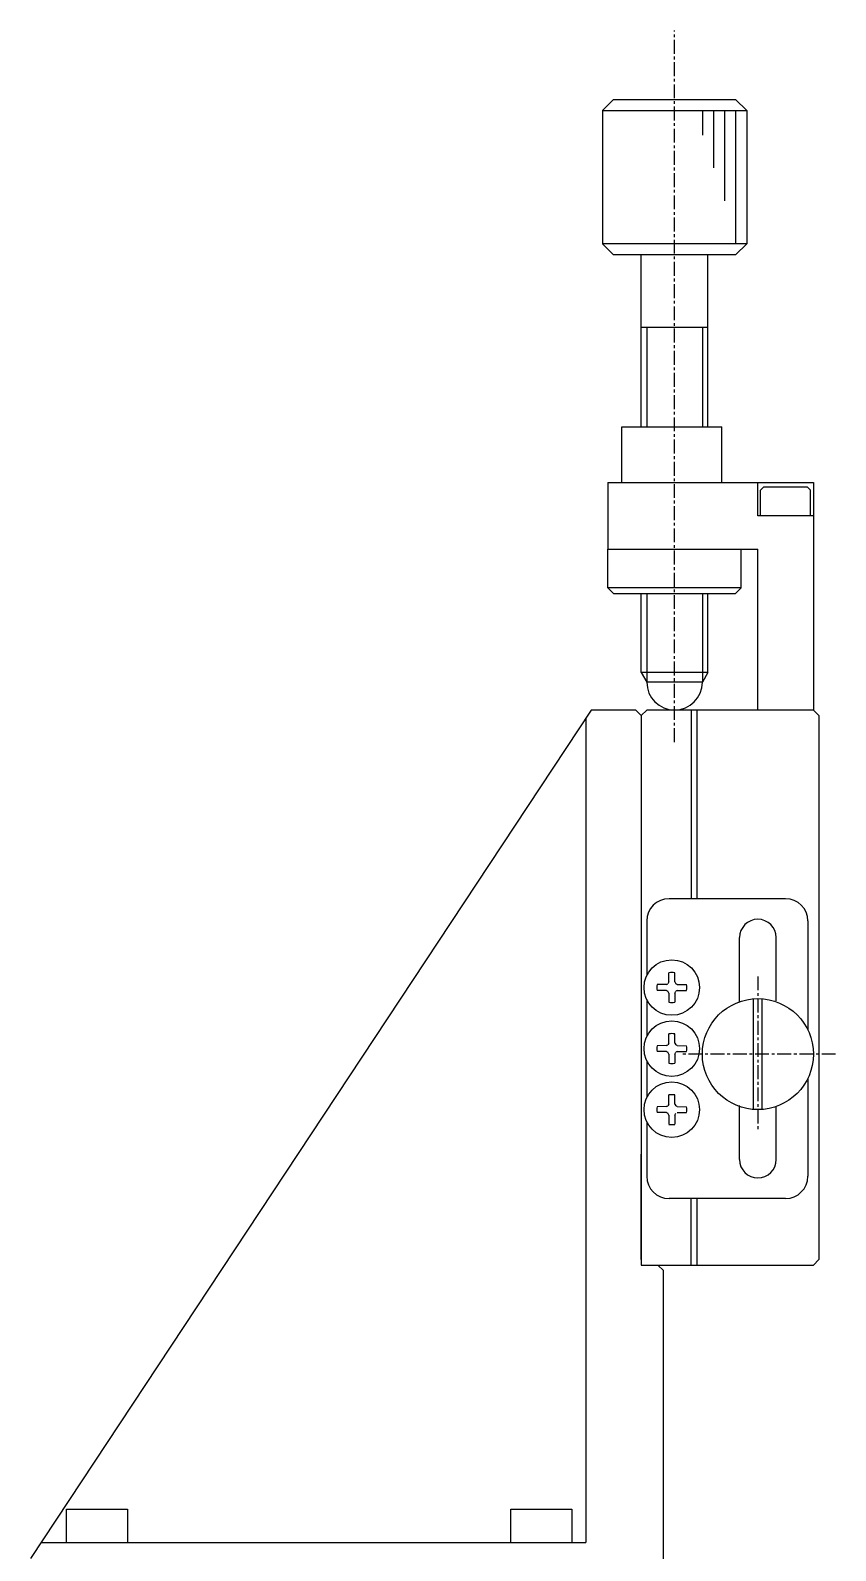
# Model space of a CAD drawing. Extents: x 102 to 333, y 47 to 271.
# Drawn here: x 118.4 to 190.9, y 132.5 to 269.4 of the extents above; entities that cross this region are included whole.
import ezdxf

# ---------------------------------------------------------------- set-up
doc = ezdxf.new("R2010")
doc.units = 0
doc.linetypes.add('CENTER', pattern=[2, 1.25, -0.25, 0.25, -0.25])
doc.layers.get('0').update_dxf_attribs({"linetype": 'CONTINUOUS'})
doc.layers.add('CENTER', color=1, linetype='CENTER')

msp = doc.modelspace()

# ---------------------------------------------------------------- linework, layer by layer
at = {"color": 7, "linetype": 'CONTINUOUS'}
for p, q in [((170.95, 263.2), (169.95, 262.2)), ((170.95, 263.2), (181.95, 263.2)), ((181.95, 263.2), (182.95, 262.2)), ((169.95, 262.2), (169.95, 250.2)), ((182.95, 262.2), (182.95, 250.2)), ((170.95, 249.2), (169.95, 250.2)), ((181.95, 249.2), (182.95, 250.2)), ((181.95, 249.2), (170.95, 249.2)), ((173.45, 233.7), (173.45, 249.2)), ((179.45, 233.7), (179.45, 249.2)), ((173.45, 242.7), (179.45, 242.7)), ((171.7, 228.7), (171.7, 233.7)), ((171.7, 233.7), (180.7, 233.7)), ((180.7, 228.7), (180.7, 233.7)), ((170.45, 228.7), (170.45, 222.7)), ((170.45, 228.7), (188.95, 228.7)), ((183.95, 225.7), (183.95, 228.7)), ((188.95, 228.7), (188.95, 208.2)), ((184.5, 228.3), (184.2, 228)), ((184.2, 225.7), (184.2, 228)), ((184.5, 228.3), (188.4, 228.3)), ((188.7, 228), (188.4, 228.3)), ((188.7, 225.7), (188.7, 228)), ((188.95, 225.7), (183.95, 225.7)), ((170.45, 219.2), (170.45, 222.7)), ((170.45, 222.7), (183.95, 222.7)), ((182.45, 219.2), (182.45, 222.7)), ((183.95, 208.2), (183.95, 222.7)), ((170.95, 218.7), (170.45, 219.2)), ((181.95, 218.7), (182.45, 219.2)), ((170.95, 218.7), (181.95, 218.7)), ((173.45, 211.57), (173.45, 218.7)), ((179.45, 211.57), (179.45, 218.7)), ((173.45, 211.57), (173.95, 210.7)), ((179.45, 211.57), (173.45, 211.57)), ((179.45, 211.57), (178.95, 210.7)), ((178.95, 210.7), (173.95, 210.7)), ((168.95, 208.2), (118.45, 131.76)), ((172.95, 208.2), (168.95, 208.2)), ((173.45, 207.7), (172.95, 208.2)), ((173.95, 208.2), (173.45, 207.7)), ((173.45, 207.7), (173.95, 208.2)), ((173.45, 207.7), (173.95, 208.2)), ((188.95, 208.2), (173.95, 208.2)), ((177.95, 208.2), (177.95, 191.2)), ((178.45, 208.2), (178.45, 191.2)), ((189.45, 207.7), (188.95, 208.2)), ((168.45, 207.44), (168.45, 133.2)), ((173.45, 207.7), (173.45, 158.2)), ((189.45, 207.7), (189.45, 158.7)), ((186.45, 191.2), (175.95, 191.2)), ((173.95, 189.2), (173.95, 184.29)), ((188.45, 189.2), (188.45, 179.38)), ((173.95, 188.2), (173.95, 184.29)), ((182.3, 181.85), (182.3, 187.7)), ((185.6, 181.99), (185.6, 187.7)), ((175.72, 183.48), (175.85, 183.54)), ((175.92, 183.7), (175.85, 183.54)), ((175.92, 183.7), (175.94, 184.53)), ((176.47, 183.7), (176.46, 184.53)), ((176.47, 183.7), (176.55, 183.54)), ((176.68, 183.48), (176.55, 183.54)), ((175.72, 183.48), (174.87, 183.46)), ((175.72, 182.93), (174.87, 182.94)), ((175.72, 182.93), (175.85, 182.87)), ((175.92, 182.7), (175.85, 182.87)), ((175.92, 182.7), (175.94, 181.88)), ((176.47, 182.7), (176.46, 181.88)), ((176.47, 182.7), (176.55, 182.87)), ((176.68, 182.93), (176.55, 182.87)), ((176.68, 183.48), (177.52, 183.46)), ((176.68, 182.93), (177.52, 182.94)), ((183.55, 172.22), (183.55, 182.18)), ((184.35, 172.22), (184.35, 182.18)), ((173.95, 182.11), (173.95, 178.79)), ((175.72, 177.98), (175.85, 178.04)), ((175.92, 178.2), (175.85, 178.04)), ((175.92, 178.2), (175.94, 179.03)), ((176.47, 178.2), (176.46, 179.03)), ((176.47, 178.2), (176.55, 178.04)), ((176.68, 177.98), (176.55, 178.04)), ((175.72, 177.98), (174.87, 177.96)), ((175.72, 177.43), (174.87, 177.44)), ((175.72, 177.43), (175.85, 177.37)), ((175.92, 177.2), (175.85, 177.37)), ((175.92, 177.2), (175.94, 176.38)), ((176.47, 177.2), (176.46, 176.38)), ((176.47, 177.2), (176.55, 177.37)), ((176.68, 177.43), (176.55, 177.37)), ((176.68, 177.98), (177.52, 177.96)), ((176.68, 177.43), (177.52, 177.44)), ((173.95, 176.61), (173.95, 173.29)), ((188.45, 175.02), (188.45, 166.2)), ((175.92, 172.7), (175.85, 172.54)), ((175.92, 172.7), (175.94, 173.53)), ((176.47, 172.7), (176.46, 173.53)), ((176.47, 172.7), (176.55, 172.54)), ((182.3, 167.7), (182.3, 172.56)), ((175.72, 172.48), (174.87, 172.46)), ((175.72, 171.93), (174.87, 171.94)), ((175.72, 172.48), (175.85, 172.54)), ((175.72, 171.93), (175.85, 171.87)), ((175.92, 171.7), (175.85, 171.87)), ((175.92, 171.7), (175.94, 170.88)), ((176.47, 171.7), (176.46, 170.88)), ((176.47, 171.7), (176.55, 171.87)), ((176.68, 172.48), (176.55, 172.54)), ((176.68, 172.48), (177.52, 172.46)), ((176.68, 171.93), (177.52, 171.94)), ((185.6, 167.7), (185.6, 172.42)), ((173.95, 171.11), (173.95, 166.2)), ((173.45, 158.7), (173.45, 168.2)), ((186.45, 164.2), (175.95, 164.2)), ((177.95, 158.2), (177.95, 164.2)), ((178.45, 164.2), (178.45, 158.2)), ((173.45, 158.2), (188.95, 158.2)), ((175.45, 157.7), (174.95, 158.2)), ((175.45, 128.7), (175.45, 157.7)), ((189.45, 158.7), (188.95, 158.2)), ((121.7, 136.2), (124.45, 136.2)), ((121.7, 133.2), (121.7, 136.2)), ((124.45, 136.2), (127.2, 136.2)), ((127.2, 136.2), (127.2, 133.2)), ((161.7, 136.2), (164.45, 136.2)), ((161.7, 133.2), (161.7, 136.2)), ((164.45, 136.2), (167.2, 136.2)), ((167.2, 136.2), (167.2, 133.2)), ((119.4, 133.2), (168.45, 133.2))]:
    msp.add_line(p, q, dxfattribs=at)
at = {"color": 3, "linetype": 'CONTINUOUS'}
for p, q in [((169.95, 262.2), (182.95, 262.2)), ((178.95, 262.2), (178.95, 259.97)), ((179.95, 262.2), (179.95, 257.03)), ((180.95, 262.2), (180.95, 254.08)), ((181.95, 262.2), (181.95, 250.2)), ((182.95, 250.2), (169.95, 250.2)), ((173.95, 242.7), (173.95, 233.7)), ((178.95, 242.7), (178.95, 233.7)), ((182.45, 219.2), (170.45, 219.2)), ((173.95, 218.7), (173.95, 210.7)), ((178.95, 218.7), (178.95, 210.7))]:
    msp.add_line(p, q, dxfattribs=at)
at = {"color": 7, "linetype": 'CONTINUOUS'}
for centre, radius in [((176.2, 183.2), 2.5), ((183.95, 177.2), 5), ((176.2, 177.7), 2.5), ((176.2, 172.2), 2.5)]:
    msp.add_circle(centre, radius, dxfattribs=at)
for centre, radius, start, end in [((176.45, 210.7), 2.5, 180, 0), ((175.95, 189.2), 2, 90, 180), ((186.45, 189.2), 2, 0, 90), ((183.95, 187.7), 1.65, 0, 180), ((176.2, 183.2), 1.35, 78.8959, 101.1041), ((176.2, 183.2), 1.35, 168.8959, 191.1041), ((176.2, 183.2), 1.35, 348.8959, 11.1041), ((176.2, 183.2), 1.35, 258.8959, 281.1041), ((176.2, 177.7), 1.35, 78.8959, 101.1041), ((176.2, 177.7), 1.35, 168.8959, 191.1041), ((176.2, 177.7), 1.35, 348.8959, 11.1041), ((176.2, 177.7), 1.35, 258.8959, 281.1041), ((176.2, 172.2), 1.35, 78.8959, 101.1041), ((176.2, 172.2), 1.35, 168.8959, 191.1041), ((176.2, 172.2), 1.35, 348.8959, 11.1041), ((176.2, 172.2), 1.35, 258.8959, 281.1041), ((183.95, 167.7), 1.65, 180, 0), ((175.95, 166.2), 2, 180, 270), ((186.45, 166.2), 2, 270, 0)]:
    msp.add_arc(centre, radius, start, end, dxfattribs=at)
at = {"layer": 'CENTER', "color": 1, "linetype": 'CENTER'}
for p, q in [((176.45, 205.31), (176.45, 269.42)), ((183.95, 184.2), (183.95, 170.2)), ((190.95, 177.2), (176.95, 177.2))]:
    msp.add_line(p, q, dxfattribs=at)

doc.saveas('drawing.dxf')
